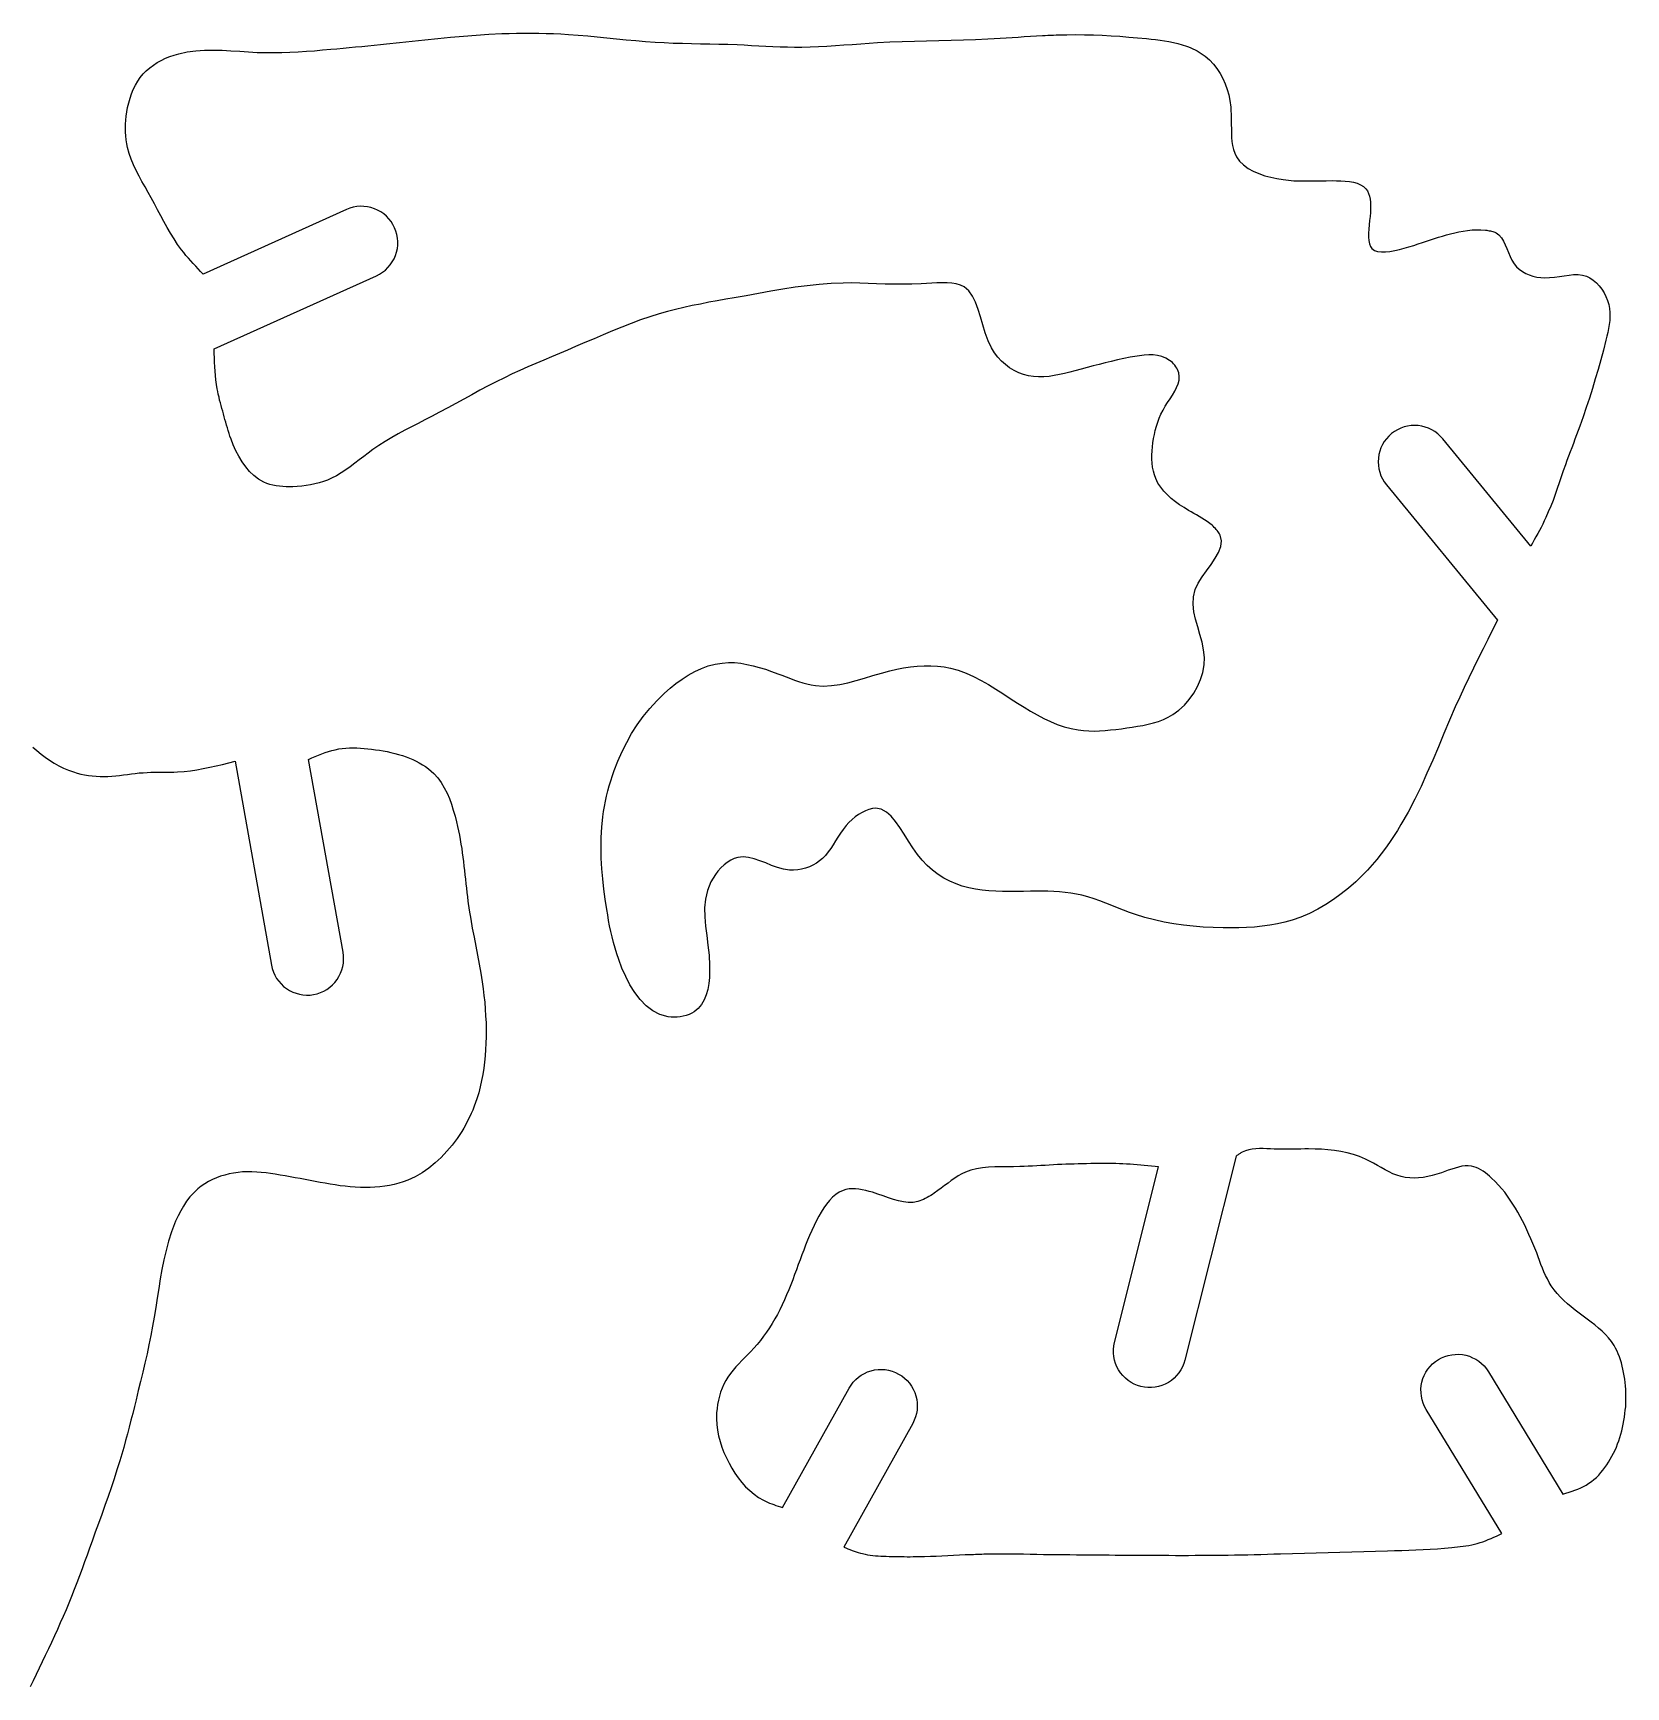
# Model space of a CAD drawing. Extents: x 0 to 940, y 0 to 559.
# Drawn here: x 122.9 to 254.5, y 87.1 to 223.7 of the extents above; entities that cross this region are included whole.
import ezdxf

# ---------------------------------------------------------------- set-up
doc = ezdxf.new("R2010")
doc.units = 0
doc.layers.add('CK_LEVEL_1', color=1, linetype='CONTINUOUS')

msp = doc.modelspace()

# ---------------------------------------------------------------- linework, layer by layer
at = {"layer": 'CK_LEVEL_1'}
for points in [[(137.88, 197.62), (151.28, 203.66, 0.414214), (152.78, 207.63, 0.414214), (148.81, 209.14), (136.97, 203.8), (136.76, 204.01), (136.55, 204.23), (136.35, 204.45), (136.14, 204.67), (135.94, 204.9), (135.75, 205.12), (135.55, 205.35), (135.36, 205.58), (135.18, 205.82), (134.86, 206.26), (134.56, 206.71), (134.27, 207.18), (134, 207.65), (133.73, 208.14), (133.47, 208.62), (133.21, 209.11), (132.95, 209.6), (132.68, 210.09), (132.42, 210.54), (132.17, 211), (131.91, 211.45), (131.67, 211.9), (131.44, 212.36), (131.22, 212.82), (131.03, 213.29), (130.86, 213.77), (130.73, 214.26), (130.67, 214.57), (130.62, 214.89), (130.58, 215.22), (130.56, 215.54), (130.56, 215.87), (130.56, 216.2), (130.58, 216.53), (130.62, 216.86), (130.66, 217.2), (130.73, 217.58), (130.82, 217.96), (130.93, 218.34), (131.05, 218.7), (131.2, 219.06), (131.37, 219.4), (131.56, 219.73), (131.77, 220.04), (132.01, 220.34), (132.27, 220.6), (132.56, 220.85), (132.86, 221.07), (133.18, 221.28), (133.51, 221.46), (133.86, 221.63), (134.22, 221.77), (134.58, 221.9), (134.95, 222), (135.66, 222.16), (136.37, 222.26), (137.09, 222.3), (137.81, 222.31), (138.54, 222.29), (139.26, 222.25), (139.99, 222.21), (140.72, 222.16), (141.44, 222.12), (142.12, 222.1), (142.79, 222.1), (143.47, 222.11), (144.14, 222.14), (144.81, 222.17), (145.49, 222.21), (146.16, 222.26), (146.83, 222.32), (147.5, 222.38), (148.01, 222.42), (148.53, 222.47), (149.04, 222.52), (149.55, 222.57), (150.07, 222.61), (150.58, 222.66), (151.1, 222.72), (151.61, 222.77), (152.12, 222.82), (153.18, 222.93), (154.23, 223.05), (155.29, 223.16), (156.34, 223.27), (157.4, 223.38), (158.46, 223.47), (159.51, 223.55), (160.57, 223.62), (161.63, 223.67), (162.24, 223.69), (162.85, 223.71), (163.46, 223.71), (164.08, 223.71), (164.69, 223.71), (165.3, 223.69), (165.91, 223.67), (166.52, 223.64), (167.13, 223.61), (167.93, 223.55), (168.73, 223.48), (169.52, 223.4), (170.31, 223.32), (171.11, 223.24), (171.9, 223.16), (172.7, 223.09), (173.49, 223.02), (174.29, 222.97), (175.04, 222.93), (175.79, 222.89), (176.55, 222.87), (177.3, 222.85), (178.05, 222.84), (178.81, 222.82), (179.56, 222.81), (180.31, 222.79), (181.07, 222.76), (181.66, 222.73), (182.25, 222.7), (182.85, 222.67), (183.44, 222.64), (184.03, 222.61), (184.63, 222.59), (185.22, 222.57), (185.81, 222.56), (186.41, 222.56), (187.1, 222.57), (187.8, 222.6), (188.49, 222.63), (189.19, 222.68), (189.89, 222.73), (190.58, 222.78), (191.28, 222.84), (191.97, 222.89), (192.67, 222.93), (193.68, 222.99), (194.7, 223.03), (195.71, 223.06), (196.72, 223.08), (197.73, 223.1), (198.75, 223.13), (199.76, 223.15), (200.77, 223.19), (201.79, 223.23), (202.29, 223.26), (202.79, 223.29), (203.29, 223.32), (203.79, 223.35), (204.29, 223.38), (204.79, 223.42), (205.29, 223.45), (205.79, 223.48), (206.29, 223.51), (206.52, 223.52), (206.74, 223.53), (206.97, 223.54), (207.19, 223.55), (207.42, 223.56), (207.64, 223.57), (207.87, 223.57), (208.09, 223.58), (208.31, 223.58), (209.04, 223.59), (209.77, 223.58), (210.5, 223.56), (211.23, 223.53), (211.96, 223.5), (212.69, 223.45), (213.42, 223.39), (214.15, 223.33), (214.89, 223.26), (215.26, 223.22), (215.63, 223.18), (216, 223.13), (216.37, 223.08), (216.74, 223.01), (217.1, 222.94), (217.47, 222.85), (217.82, 222.75), (218.18, 222.63), (218.36, 222.57), (218.54, 222.49), (218.72, 222.41), (218.9, 222.33), (219.07, 222.24), (219.24, 222.14), (219.41, 222.04), (219.57, 221.93), (219.73, 221.82), (220.08, 221.51), (220.41, 221.16), (220.7, 220.79), (220.96, 220.38), (221.19, 219.96), (221.38, 219.52), (221.54, 219.06), (221.67, 218.6), (221.77, 218.14), (221.8, 217.96), (221.82, 217.78), (221.84, 217.6), (221.85, 217.42), (221.86, 217.24), (221.87, 217.06), (221.88, 216.88), (221.88, 216.69), (221.88, 216.5), (221.88, 216.15), (221.89, 215.8), (221.89, 215.45), (221.91, 215.1), (221.94, 214.75), (221.99, 214.42), (222.06, 214.09), (222.17, 213.79), (222.31, 213.5), (222.56, 213.14), (222.89, 212.82), (223.27, 212.54), (223.7, 212.3), (224.16, 212.1), (224.65, 211.93), (225.16, 211.8), (225.66, 211.69), (226.16, 211.61), (226.62, 211.56), (227.06, 211.52), (227.5, 211.51), (227.93, 211.5), (228.37, 211.5), (228.81, 211.51), (229.26, 211.52), (229.73, 211.52), (230.21, 211.53), (230.57, 211.52), (230.93, 211.51), (231.29, 211.49), (231.64, 211.45), (231.97, 211.39), (232.28, 211.31), (232.56, 211.19), (232.81, 211.04), (233.01, 210.86), (233.14, 210.68), (233.23, 210.47), (233.31, 210.25), (233.35, 210), (233.38, 209.74), (233.39, 209.46), (233.39, 209.17), (233.37, 208.88), (233.35, 208.57), (233.31, 208.22), (233.27, 207.86), (233.24, 207.51), (233.22, 207.18), (233.22, 206.86), (233.24, 206.57), (233.29, 206.31), (233.37, 206.09), (233.5, 205.91), (233.71, 205.76), (233.97, 205.67), (234.28, 205.63), (234.62, 205.64), (234.99, 205.68), (235.38, 205.75), (235.78, 205.84), (236.17, 205.94), (236.56, 206.05), (236.95, 206.17), (237.32, 206.29), (237.67, 206.4), (238.02, 206.52), (238.35, 206.63), (238.68, 206.73), (239, 206.84), (239.33, 206.94), (239.66, 207.04), (240, 207.13), (240.34, 207.22), (240.69, 207.29), (241.04, 207.36), (241.4, 207.41), (241.77, 207.45), (242.14, 207.47), (242.51, 207.46), (242.88, 207.44), (242.98, 207.43), (243.08, 207.41), (243.19, 207.39), (243.29, 207.38), (243.38, 207.35), (243.48, 207.32), (243.57, 207.29), (243.66, 207.26), (243.75, 207.21), (243.99, 207.04), (244.19, 206.81), (244.36, 206.53), (244.51, 206.23), (244.64, 205.91), (244.77, 205.58), (244.91, 205.26), (245.06, 204.94), (245.24, 204.65), (245.44, 204.41), (245.67, 204.2), (245.93, 204.01), (246.2, 203.86), (246.5, 203.73), (246.8, 203.63), (247.12, 203.56), (247.45, 203.52), (247.78, 203.5), (248.18, 203.51), (248.59, 203.55), (248.99, 203.61), (249.39, 203.67), (249.78, 203.72), (250.16, 203.76), (250.53, 203.76), (250.88, 203.72), (251.23, 203.62), (251.51, 203.49), (251.78, 203.31), (252.04, 203.09), (252.27, 202.84), (252.49, 202.56), (252.67, 202.26), (252.83, 201.94), (252.97, 201.61), (253.06, 201.28), (253.13, 200.95), (253.16, 200.62), (253.16, 200.29), (253.14, 199.96), (253.1, 199.64), (253.05, 199.31), (252.98, 198.99), (252.9, 198.67), (252.82, 198.34), (252.62, 197.53), (252.4, 196.73), (252.18, 195.93), (251.95, 195.14), (251.71, 194.35), (251.47, 193.56), (251.21, 192.78), (250.94, 192), (250.67, 191.23), (250.54, 190.87), (250.4, 190.52), (250.27, 190.17), (250.14, 189.81), (250, 189.46), (249.87, 189.11), (249.74, 188.75), (249.61, 188.4), (249.48, 188.04), (249.31, 187.55), (249.14, 187.06), (248.97, 186.57), (248.81, 186.08), (248.63, 185.6), (248.46, 185.11), (248.27, 184.63), (248.07, 184.15), (247.87, 183.68), (247.74, 183.41), (247.61, 183.15), (247.48, 182.88), (247.34, 182.62), (247.2, 182.36), (247.05, 182.1), (246.91, 181.84), (246.77, 181.58), (246.62, 181.32), (239.35, 190.2, 0.414214), (235.12, 190.62, 0.414214), (234.7, 186.39), (243.87, 175.2), (243.47, 174.41), (243.07, 173.62), (242.68, 172.83), (242.28, 172.04), (241.89, 171.25), (241.51, 170.45), (241.13, 169.65), (240.76, 168.85), (240.39, 168.04), (239.92, 166.95), (239.45, 165.85), (238.99, 164.75), (238.52, 163.65), (238.05, 162.56), (237.56, 161.48), (237.04, 160.41), (236.49, 159.36), (235.9, 158.33), (235.6, 157.83), (235.28, 157.34), (234.96, 156.85), (234.62, 156.38), (234.26, 155.91), (233.9, 155.45), (233.52, 155), (233.13, 154.56), (232.72, 154.14), (232.16, 153.6), (231.58, 153.08), (230.97, 152.6), (230.34, 152.14), (229.7, 151.72), (229.03, 151.33), (228.34, 150.99), (227.64, 150.68), (226.92, 150.43), (226.31, 150.26), (225.69, 150.12), (225.06, 150.01), (224.43, 149.92), (223.8, 149.86), (223.15, 149.82), (222.51, 149.8), (221.87, 149.79), (221.22, 149.8), (220.39, 149.82), (219.57, 149.86), (218.75, 149.92), (217.94, 150.01), (217.13, 150.12), (216.33, 150.26), (215.53, 150.44), (214.74, 150.64), (213.97, 150.89), (213.47, 151.07), (212.98, 151.25), (212.5, 151.45), (212.01, 151.64), (211.52, 151.84), (211.04, 152.02), (210.55, 152.19), (210.05, 152.35), (209.55, 152.48), (209.09, 152.58), (208.63, 152.66), (208.16, 152.72), (207.69, 152.76), (207.22, 152.79), (206.74, 152.81), (206.26, 152.82), (205.78, 152.82), (205.3, 152.81), (204.72, 152.8), (204.15, 152.79), (203.57, 152.79), (203, 152.79), (202.43, 152.81), (201.86, 152.84), (201.3, 152.9), (200.75, 152.98), (200.2, 153.09), (199.67, 153.24), (199.15, 153.42), (198.65, 153.64), (198.15, 153.9), (197.68, 154.2), (197.22, 154.55), (196.78, 154.94), (196.36, 155.37), (195.96, 155.86), (195.58, 156.4), (195.22, 156.96), (194.87, 157.53), (194.52, 158.08), (194.16, 158.58), (193.79, 159.02), (193.4, 159.36), (192.97, 159.59), (192.51, 159.67), (192.24, 159.65), (191.96, 159.58), (191.68, 159.47), (191.39, 159.33), (191.1, 159.16), (190.83, 158.96), (190.56, 158.73), (190.31, 158.49), (190.07, 158.24), (189.83, 157.93), (189.6, 157.61), (189.4, 157.29), (189.2, 156.97), (189.01, 156.66), (188.81, 156.35), (188.6, 156.06), (188.38, 155.78), (188.13, 155.53), (187.88, 155.32), (187.62, 155.14), (187.33, 154.98), (187.04, 154.84), (186.72, 154.73), (186.4, 154.64), (186.08, 154.58), (185.74, 154.56), (185.41, 154.57), (184.91, 154.64), (184.41, 154.78), (183.92, 154.95), (183.43, 155.15), (182.95, 155.33), (182.48, 155.5), (182.02, 155.61), (181.57, 155.66), (181.12, 155.61), (180.83, 155.52), (180.54, 155.38), (180.26, 155.2), (179.99, 154.99), (179.73, 154.75), (179.49, 154.48), (179.28, 154.2), (179.08, 153.9), (178.91, 153.6), (178.62, 152.89), (178.45, 152.17), (178.38, 151.44), (178.39, 150.69), (178.46, 149.93), (178.56, 149.15), (178.66, 148.35), (178.75, 147.54), (178.8, 146.69), (178.8, 146.19), (178.78, 145.69), (178.73, 145.19), (178.64, 144.71), (178.52, 144.26), (178.34, 143.84), (178.12, 143.46), (177.85, 143.13), (177.52, 142.85), (177.32, 142.73), (177.1, 142.63), (176.86, 142.55), (176.62, 142.49), (176.37, 142.44), (176.12, 142.42), (175.86, 142.41), (175.61, 142.42), (175.37, 142.45), (174.7, 142.63), (174.1, 142.94), (173.55, 143.36), (173.06, 143.87), (172.61, 144.45), (172.22, 145.09), (171.87, 145.77), (171.56, 146.47), (171.3, 147.18), (171.14, 147.65), (170.99, 148.12), (170.86, 148.58), (170.75, 149.04), (170.64, 149.49), (170.54, 149.95), (170.46, 150.4), (170.38, 150.86), (170.3, 151.32), (170.17, 152.15), (170.06, 152.99), (169.97, 153.83), (169.89, 154.68), (169.84, 155.54), (169.83, 156.4), (169.84, 157.25), (169.89, 158.1), (169.98, 158.95), (170.04, 159.39), (170.11, 159.82), (170.19, 160.25), (170.29, 160.68), (170.39, 161.11), (170.51, 161.53), (170.64, 161.95), (170.77, 162.37), (170.92, 162.78), (171.22, 163.57), (171.57, 164.35), (171.95, 165.1), (172.36, 165.84), (172.82, 166.56), (173.32, 167.25), (173.86, 167.92), (174.44, 168.56), (175.06, 169.17), (175.53, 169.58), (176.01, 169.97), (176.52, 170.34), (177.04, 170.67), (177.58, 170.97), (178.13, 171.22), (178.69, 171.43), (179.26, 171.58), (179.84, 171.67), (180.35, 171.71), (180.86, 171.7), (181.37, 171.65), (181.88, 171.56), (182.39, 171.45), (182.9, 171.31), (183.41, 171.15), (183.92, 170.98), (184.42, 170.79), (184.77, 170.66), (185.12, 170.52), (185.47, 170.39), (185.81, 170.26), (186.15, 170.14), (186.5, 170.03), (186.84, 169.94), (187.18, 169.87), (187.53, 169.81), (188.19, 169.77), (188.86, 169.8), (189.54, 169.9), (190.22, 170.04), (190.9, 170.22), (191.59, 170.42), (192.29, 170.64), (192.99, 170.84), (193.69, 171.03), (194.25, 171.16), (194.82, 171.27), (195.39, 171.36), (195.95, 171.41), (196.51, 171.45), (197.07, 171.45), (197.62, 171.41), (198.16, 171.35), (198.69, 171.25), (199.34, 171.07), (199.98, 170.83), (200.6, 170.55), (201.22, 170.24), (201.83, 169.89), (202.43, 169.52), (203.03, 169.14), (203.63, 168.75), (204.24, 168.36), (204.77, 168.02), (205.31, 167.7), (205.85, 167.39), (206.4, 167.1), (206.95, 166.84), (207.51, 166.6), (208.08, 166.41), (208.66, 166.25), (209.24, 166.14), (209.68, 166.09), (210.12, 166.06), (210.56, 166.05), (211.01, 166.07), (211.46, 166.09), (211.91, 166.14), (212.36, 166.19), (212.81, 166.24), (213.27, 166.31), (213.71, 166.37), (214.15, 166.44), (214.59, 166.52), (215.03, 166.61), (215.45, 166.72), (215.87, 166.85), (216.28, 167.01), (216.67, 167.19), (217.05, 167.41), (217.55, 167.77), (218.01, 168.18), (218.42, 168.65), (218.79, 169.17), (219.1, 169.72), (219.35, 170.3), (219.53, 170.9), (219.64, 171.51), (219.66, 172.12), (219.6, 172.76), (219.47, 173.4), (219.29, 174.03), (219.11, 174.66), (218.93, 175.29), (218.8, 175.91), (218.73, 176.52), (218.76, 177.13), (218.91, 177.74), (219.15, 178.27), (219.47, 178.79), (219.84, 179.3), (220.21, 179.81), (220.56, 180.32), (220.84, 180.81), (221.03, 181.29), (221.08, 181.77), (220.97, 182.23), (220.92, 182.33), (220.86, 182.42), (220.8, 182.52), (220.73, 182.61), (220.65, 182.7), (220.57, 182.79), (220.48, 182.88), (220.39, 182.97), (220.3, 183.05), (220.1, 183.21), (219.89, 183.37), (219.68, 183.51), (219.46, 183.65), (219.24, 183.78), (219.02, 183.9), (218.8, 184.03), (218.58, 184.15), (218.35, 184.28), (217.99, 184.51), (217.62, 184.74), (217.27, 185), (216.93, 185.27), (216.61, 185.56), (216.32, 185.87), (216.06, 186.2), (215.83, 186.54), (215.65, 186.91), (215.53, 187.21), (215.45, 187.53), (215.39, 187.85), (215.35, 188.18), (215.33, 188.51), (215.32, 188.85), (215.34, 189.19), (215.37, 189.52), (215.41, 189.85), (215.46, 190.21), (215.53, 190.55), (215.61, 190.89), (215.7, 191.23), (215.81, 191.56), (215.94, 191.89), (216.08, 192.22), (216.25, 192.55), (216.43, 192.88), (216.63, 193.19), (216.83, 193.5), (217.02, 193.81), (217.21, 194.12), (217.37, 194.43), (217.49, 194.73), (217.57, 195.04), (217.59, 195.35), (217.55, 195.65), (217.5, 195.78), (217.45, 195.91), (217.38, 196.03), (217.3, 196.15), (217.22, 196.27), (217.12, 196.38), (217.02, 196.49), (216.91, 196.58), (216.79, 196.67), (216.48, 196.86), (216.15, 196.99), (215.8, 197.08), (215.44, 197.12), (215.07, 197.13), (214.69, 197.1), (214.3, 197.06), (213.92, 197), (213.54, 196.93), (213, 196.82), (212.48, 196.71), (211.97, 196.59), (211.47, 196.47), (210.97, 196.34), (210.47, 196.21), (209.98, 196.08), (209.48, 195.95), (208.97, 195.81), (208.55, 195.7), (208.12, 195.59), (207.69, 195.5), (207.26, 195.42), (206.83, 195.35), (206.4, 195.32), (205.97, 195.31), (205.55, 195.33), (205.13, 195.4), (204.73, 195.51), (204.33, 195.65), (203.95, 195.84), (203.58, 196.07), (203.23, 196.33), (202.91, 196.62), (202.6, 196.95), (202.33, 197.31), (202.09, 197.7), (201.8, 198.3), (201.56, 198.95), (201.36, 199.6), (201.18, 200.26), (200.99, 200.88), (200.77, 201.47), (200.52, 201.99), (200.21, 202.42), (199.81, 202.74), (199.51, 202.89), (199.17, 202.99), (198.8, 203.06), (198.41, 203.09), (198, 203.09), (197.57, 203.08), (197.14, 203.06), (196.7, 203.03), (196.27, 203), (195.49, 202.97), (194.74, 202.96), (194.01, 202.96), (193.29, 202.98), (192.59, 203.01), (191.89, 203.03), (191.2, 203.06), (190.51, 203.07), (189.82, 203.06), (188.84, 203.02), (187.85, 202.95), (186.86, 202.84), (185.86, 202.71), (184.85, 202.55), (183.85, 202.39), (182.84, 202.21), (181.83, 202.02), (180.83, 201.84), (180.13, 201.72), (179.43, 201.59), (178.74, 201.47), (178.04, 201.33), (177.36, 201.2), (176.67, 201.05), (175.99, 200.89), (175.31, 200.72), (174.64, 200.53), (173.85, 200.28), (173.08, 200.02), (172.31, 199.73), (171.54, 199.43), (170.78, 199.11), (170.01, 198.79), (169.25, 198.46), (168.49, 198.14), (167.73, 197.81), (167.07, 197.53), (166.41, 197.25), (165.75, 196.98), (165.1, 196.7), (164.44, 196.42), (163.79, 196.14), (163.13, 195.85), (162.49, 195.55), (161.85, 195.24), (161.17, 194.91), (160.5, 194.56), (159.83, 194.2), (159.16, 193.84), (158.5, 193.48), (157.83, 193.11), (157.17, 192.75), (156.5, 192.39), (155.83, 192.03), (155.28, 191.75), (154.73, 191.47), (154.18, 191.18), (153.63, 190.9), (153.08, 190.6), (152.54, 190.3), (152.01, 189.98), (151.49, 189.65), (150.97, 189.3), (150.6, 189.02), (150.23, 188.74), (149.86, 188.45), (149.5, 188.17), (149.12, 187.89), (148.75, 187.63), (148.37, 187.37), (147.97, 187.14), (147.57, 186.93), (147.24, 186.79), (146.9, 186.67), (146.55, 186.56), (146.2, 186.47), (145.84, 186.39), (145.48, 186.33), (145.11, 186.28), (144.74, 186.25), (144.37, 186.24), (144.09, 186.23), (143.81, 186.24), (143.54, 186.25), (143.26, 186.28), (142.99, 186.31), (142.73, 186.36), (142.47, 186.43), (142.22, 186.51), (141.98, 186.62), (141.55, 186.85), (141.16, 187.15), (140.8, 187.49), (140.48, 187.88), (140.18, 188.3), (139.91, 188.75), (139.67, 189.21), (139.45, 189.69), (139.27, 190.17), (139.18, 190.4), (139.11, 190.64), (139.03, 190.87), (138.97, 191.1), (138.9, 191.33), (138.84, 191.56), (138.77, 191.79), (138.71, 192.02), (138.65, 192.25), (138.58, 192.48), (138.52, 192.71), (138.46, 192.94), (138.4, 193.17), (138.33, 193.4), (138.28, 193.63), (138.22, 193.87), (138.17, 194.1), (138.13, 194.33), (138.07, 194.69), (138.02, 195.06), (137.98, 195.42), (137.95, 195.79), (137.93, 196.15), (137.91, 196.52), (137.9, 196.89), (137.89, 197.25), (137.88, 197.62)], [(184.82, 101.91), (190.33, 111.77, -0.414214), (194.41, 112.93, -0.414214), (195.57, 108.84), (189.88, 98.63), (190.05, 98.57), (190.22, 98.5), (190.39, 98.43), (190.56, 98.36), (190.73, 98.3), (190.9, 98.24), (191.07, 98.18), (191.25, 98.13), (191.43, 98.09), (191.64, 98.04), (191.85, 98), (192.06, 97.97), (192.28, 97.94), (192.49, 97.92), (192.71, 97.9), (192.93, 97.89), (193.15, 97.88), (193.37, 97.87), (193.62, 97.86), (193.86, 97.85), (194.11, 97.85), (194.36, 97.84), (194.61, 97.84), (194.86, 97.84), (195.11, 97.83), (195.35, 97.83), (195.6, 97.84), (196.08, 97.84), (196.56, 97.86), (197.04, 97.87), (197.51, 97.89), (197.99, 97.92), (198.47, 97.94), (198.95, 97.96), (199.43, 97.99), (199.9, 98.01), (200.08, 98.02), (200.25, 98.02), (200.42, 98.03), (200.59, 98.03), (200.76, 98.04), (200.93, 98.05), (201.1, 98.05), (201.27, 98.05), (201.44, 98.06), (201.99, 98.07), (202.54, 98.07), (203.09, 98.07), (203.64, 98.07), (204.18, 98.06), (204.73, 98.06), (205.28, 98.05), (205.83, 98.04), (206.37, 98.03), (206.92, 98.03), (207.47, 98.02), (208.01, 98.01), (208.56, 98.01), (209.1, 98), (209.65, 98), (210.2, 97.99), (210.74, 97.99), (211.29, 97.98), (211.79, 97.98), (212.29, 97.97), (212.79, 97.97), (213.29, 97.97), (213.79, 97.96), (214.29, 97.96), (214.79, 97.96), (215.29, 97.95), (215.79, 97.95), (215.83, 97.95), (215.87, 97.95), (215.92, 97.95), (215.96, 97.95), (216.01, 97.95), (216.05, 97.95), (216.1, 97.95), (216.14, 97.95), (216.19, 97.95), (216.73, 97.95), (217.27, 97.94), (217.81, 97.94), (218.36, 97.94), (218.9, 97.95), (219.44, 97.95), (219.99, 97.95), (220.53, 97.96), (221.07, 97.96), (221.62, 97.97), (222.16, 97.98), (222.7, 97.99), (223.24, 98), (223.78, 98.02), (224.33, 98.03), (224.87, 98.04), (225.41, 98.06), (225.95, 98.07), (226.94, 98.1), (227.92, 98.13), (228.9, 98.15), (229.88, 98.18), (230.86, 98.21), (231.84, 98.24), (232.82, 98.27), (233.81, 98.3), (234.79, 98.33), (235.37, 98.34), (235.96, 98.36), (236.55, 98.38), (237.14, 98.41), (237.73, 98.43), (238.32, 98.47), (238.91, 98.5), (239.5, 98.54), (240.09, 98.59), (240.33, 98.62), (240.57, 98.64), (240.8, 98.67), (241.04, 98.7), (241.27, 98.73), (241.51, 98.77), (241.74, 98.82), (241.97, 98.87), (242.2, 98.93), (242.43, 99), (242.66, 99.07), (242.89, 99.16), (243.11, 99.25), (243.34, 99.34), (243.56, 99.44), (243.78, 99.54), (244.01, 99.65), (244.23, 99.75), (237.99, 109.99, -0.414214), (238.99, 114.12, -0.414214), (243.12, 113.12), (249.28, 103), (249.53, 103.08), (249.78, 103.16), (250.03, 103.25), (250.27, 103.33), (250.51, 103.43), (250.75, 103.53), (250.98, 103.64), (251.21, 103.76), (251.43, 103.9), (251.64, 104.05), (251.84, 104.22), (252.04, 104.39), (252.23, 104.58), (252.41, 104.78), (252.58, 104.99), (252.74, 105.2), (252.9, 105.42), (253.04, 105.65), (253.19, 105.89), (253.33, 106.14), (253.46, 106.39), (253.58, 106.64), (253.69, 106.9), (253.79, 107.16), (253.89, 107.42), (253.98, 107.69), (254.06, 107.95), (254.13, 108.23), (254.2, 108.52), (254.26, 108.8), (254.32, 109.08), (254.36, 109.37), (254.4, 109.66), (254.43, 109.95), (254.46, 110.23), (254.47, 110.52), (254.48, 110.81), (254.48, 111.09), (254.47, 111.37), (254.46, 111.65), (254.44, 111.94), (254.41, 112.22), (254.38, 112.5), (254.33, 112.78), (254.28, 113.06), (254.23, 113.32), (254.17, 113.58), (254.11, 113.84), (254.03, 114.1), (253.95, 114.35), (253.85, 114.59), (253.75, 114.83), (253.63, 115.06), (253.51, 115.29), (253.29, 115.61), (253.05, 115.91), (252.79, 116.19), (252.51, 116.46), (252.22, 116.72), (251.91, 116.98), (251.6, 117.22), (251.28, 117.47), (250.96, 117.71), (250.62, 117.96), (250.29, 118.21), (249.97, 118.47), (249.66, 118.74), (249.35, 119.01), (249.07, 119.29), (248.79, 119.59), (248.54, 119.89), (248.31, 120.22), (248.14, 120.49), (247.99, 120.78), (247.84, 121.07), (247.71, 121.37), (247.58, 121.68), (247.46, 121.99), (247.34, 122.3), (247.23, 122.61), (247.11, 122.93), (246.96, 123.32), (246.8, 123.7), (246.64, 124.09), (246.47, 124.47), (246.3, 124.84), (246.12, 125.22), (245.93, 125.58), (245.74, 125.95), (245.54, 126.31), (245.35, 126.64), (245.14, 126.97), (244.93, 127.3), (244.7, 127.62), (244.47, 127.94), (244.22, 128.24), (243.96, 128.54), (243.68, 128.84), (243.38, 129.12), (243.22, 129.27), (243.04, 129.42), (242.87, 129.56), (242.68, 129.68), (242.5, 129.8), (242.31, 129.91), (242.12, 129.99), (241.92, 130.06), (241.72, 130.11), (241.46, 130.14), (241.19, 130.13), (240.92, 130.09), (240.65, 130.03), (240.37, 129.95), (240.09, 129.86), (239.81, 129.76), (239.52, 129.65), (239.24, 129.55), (238.86, 129.43), (238.48, 129.32), (238.11, 129.24), (237.73, 129.17), (237.36, 129.13), (236.98, 129.11), (236.62, 129.13), (236.26, 129.17), (235.91, 129.24), (235.57, 129.35), (235.24, 129.48), (234.92, 129.63), (234.59, 129.8), (234.27, 129.98), (233.95, 130.16), (233.63, 130.34), (233.31, 130.52), (232.97, 130.68), (232.48, 130.89), (231.97, 131.07), (231.46, 131.21), (230.93, 131.32), (230.4, 131.4), (229.87, 131.46), (229.33, 131.5), (228.8, 131.52), (228.27, 131.53), (227.95, 131.53), (227.64, 131.52), (227.33, 131.52), (227.02, 131.51), (226.71, 131.51), (226.39, 131.5), (226.08, 131.5), (225.76, 131.51), (225.44, 131.51), (225.13, 131.53), (224.83, 131.54), (224.52, 131.55), (224.22, 131.55), (223.92, 131.54), (223.62, 131.51), (223.34, 131.45), (223.06, 131.37), (222.79, 131.25), (222.74, 131.22), (222.68, 131.19), (222.63, 131.16), (222.57, 131.13), (222.52, 131.09), (222.46, 131.05), (222.41, 131.02), (222.35, 130.98), (222.3, 130.94), (218.06, 114.08, -0.414214), (214.42, 111.9, -0.414214), (212.24, 115.54), (215.88, 130.04), (215.59, 130.08), (215.29, 130.11), (215, 130.14), (214.7, 130.17), (214.41, 130.19), (214.11, 130.22), (213.82, 130.24), (213.52, 130.26), (213.23, 130.28), (212.94, 130.29), (212.65, 130.3), (212.36, 130.31), (212.07, 130.31), (211.79, 130.32), (211.5, 130.32), (211.21, 130.32), (210.92, 130.31), (210.63, 130.31), (210.29, 130.31), (209.94, 130.3), (209.6, 130.3), (209.25, 130.29), (208.91, 130.28), (208.57, 130.27), (208.22, 130.26), (207.88, 130.25), (207.54, 130.23), (207.2, 130.21), (206.85, 130.19), (206.51, 130.17), (206.16, 130.15), (205.82, 130.13), (205.47, 130.11), (205.12, 130.09), (204.77, 130.08), (204.42, 130.07), (203.9, 130.06), (203.38, 130.06), (202.87, 130.06), (202.35, 130.05), (201.84, 130.02), (201.34, 129.97), (200.85, 129.89), (200.38, 129.77), (199.92, 129.6), (199.62, 129.46), (199.33, 129.29), (199.05, 129.11), (198.76, 128.92), (198.49, 128.71), (198.21, 128.5), (197.93, 128.29), (197.64, 128.08), (197.35, 127.87), (197.21, 127.77), (197.06, 127.68), (196.91, 127.59), (196.76, 127.5), (196.61, 127.42), (196.46, 127.35), (196.31, 127.28), (196.15, 127.23), (196, 127.18), (195.6, 127.11), (195.2, 127.11), (194.8, 127.15), (194.39, 127.24), (193.98, 127.36), (193.56, 127.49), (193.13, 127.64), (192.7, 127.79), (192.26, 127.94), (191.98, 128.02), (191.69, 128.09), (191.41, 128.15), (191.13, 128.2), (190.85, 128.22), (190.58, 128.23), (190.32, 128.22), (190.06, 128.17), (189.82, 128.1), (189.5, 127.96), (189.21, 127.77), (188.94, 127.54), (188.69, 127.27), (188.45, 126.97), (188.23, 126.65), (188.02, 126.31), (187.82, 125.96), (187.64, 125.61), (187.43, 125.2), (187.24, 124.79), (187.06, 124.38), (186.89, 123.98), (186.73, 123.57), (186.57, 123.17), (186.42, 122.77), (186.27, 122.37), (186.12, 121.97), (185.97, 121.55), (185.81, 121.14), (185.66, 120.72), (185.5, 120.3), (185.33, 119.88), (185.16, 119.47), (184.98, 119.05), (184.79, 118.64), (184.6, 118.24), (184.4, 117.86), (184.19, 117.48), (183.97, 117.11), (183.74, 116.75), (183.51, 116.4), (183.26, 116.05), (183, 115.71), (182.72, 115.38), (182.44, 115.06), (182.2, 114.8), (181.95, 114.55), (181.7, 114.29), (181.45, 114.04), (181.2, 113.78), (180.96, 113.52), (180.73, 113.25), (180.51, 112.97), (180.31, 112.68), (180.13, 112.39), (179.98, 112.08), (179.83, 111.76), (179.71, 111.44), (179.61, 111.1), (179.52, 110.76), (179.45, 110.42), (179.41, 110.07), (179.38, 109.72), (179.37, 109.24), (179.4, 108.77), (179.45, 108.29), (179.54, 107.83), (179.66, 107.36), (179.81, 106.9), (179.98, 106.45), (180.18, 106), (180.4, 105.56), (180.64, 105.14), (180.89, 104.74), (181.17, 104.35), (181.46, 103.97), (181.77, 103.62), (182.11, 103.3), (182.47, 103), (182.84, 102.73), (183.24, 102.5), (183.41, 102.42), (183.58, 102.34), (183.75, 102.27), (183.93, 102.2), (184.1, 102.14), (184.28, 102.08), (184.46, 102.02), (184.64, 101.96), (184.82, 101.91)]]:
    msp.add_lwpolyline(points, format="xyb", close=True, dxfattribs=at)
msp.add_lwpolyline([(122.89, 164.71), (123.23, 164.43), (123.58, 164.15), (123.93, 163.89), (124.29, 163.64), (124.67, 163.4), (125.05, 163.19), (125.44, 162.99), (125.84, 162.82), (126.25, 162.67), (126.55, 162.57), (126.86, 162.5), (127.18, 162.43), (127.5, 162.38), (127.81, 162.34), (128.14, 162.31), (128.46, 162.3), (128.78, 162.3), (129.1, 162.3), (129.43, 162.32), (129.75, 162.35), (130.07, 162.39), (130.4, 162.43), (130.72, 162.47), (131.04, 162.51), (131.36, 162.55), (131.69, 162.59), (132.01, 162.61), (132.33, 162.63), (132.64, 162.64), (132.96, 162.65), (133.28, 162.65), (133.59, 162.65), (133.91, 162.65), (134.23, 162.65), (134.55, 162.66), (134.86, 162.67), (135.39, 162.71), (135.92, 162.77), (136.45, 162.85), (136.98, 162.95), (137.51, 163.06), (138.03, 163.17), (138.56, 163.3), (139.08, 163.43), (139.6, 163.57), (142.61, 146.71, 0.414214), (146.09, 144.28, 0.414214), (148.52, 147.77), (145.68, 163.71), (145.95, 163.83), (146.22, 163.95), (146.49, 164.06), (146.76, 164.17), (147.04, 164.27), (147.32, 164.36), (147.59, 164.44), (147.88, 164.51), (148.16, 164.57), (148.45, 164.61), (148.75, 164.64), (149.05, 164.66), (149.36, 164.66), (149.66, 164.66), (149.96, 164.64), (150.27, 164.62), (150.57, 164.59), (150.87, 164.55), (151.2, 164.51), (151.52, 164.46), (151.84, 164.41), (152.16, 164.35), (152.48, 164.28), (152.79, 164.2), (153.1, 164.12), (153.42, 164.02), (153.73, 163.91), (154.01, 163.81), (154.28, 163.69), (154.56, 163.56), (154.82, 163.42), (155.08, 163.27), (155.33, 163.11), (155.57, 162.93), (155.8, 162.74), (156.01, 162.54), (156.34, 162.18), (156.63, 161.79), (156.88, 161.37), (157.11, 160.93), (157.31, 160.47), (157.48, 160), (157.63, 159.51), (157.77, 159.03), (157.89, 158.54), (157.98, 158.17), (158.05, 157.8), (158.13, 157.44), (158.2, 157.08), (158.26, 156.71), (158.32, 156.35), (158.37, 155.99), (158.42, 155.62), (158.47, 155.26), (158.51, 154.9), (158.55, 154.54), (158.59, 154.17), (158.63, 153.81), (158.67, 153.44), (158.71, 153.08), (158.75, 152.71), (158.79, 152.35), (158.84, 151.99), (158.95, 151.24), (159.07, 150.5), (159.2, 149.76), (159.35, 149.02), (159.49, 148.28), (159.63, 147.54), (159.77, 146.8), (159.9, 146.06), (160.02, 145.32), (160.1, 144.76), (160.16, 144.2), (160.22, 143.64), (160.27, 143.08), (160.3, 142.51), (160.33, 141.95), (160.34, 141.38), (160.34, 140.82), (160.32, 140.25), (160.3, 139.73), (160.26, 139.22), (160.21, 138.7), (160.14, 138.19), (160.06, 137.67), (159.97, 137.17), (159.86, 136.66), (159.73, 136.17), (159.58, 135.67), (159.47, 135.36), (159.36, 135.05), (159.23, 134.74), (159.1, 134.44), (158.96, 134.14), (158.81, 133.84), (158.66, 133.54), (158.49, 133.25), (158.32, 132.96), (157.95, 132.4), (157.54, 131.85), (157.1, 131.33), (156.63, 130.83), (156.13, 130.37), (155.61, 129.94), (155.05, 129.56), (154.47, 129.23), (153.87, 128.95), (153.5, 128.81), (153.12, 128.69), (152.74, 128.59), (152.35, 128.51), (151.96, 128.44), (151.56, 128.39), (151.16, 128.36), (150.77, 128.34), (150.37, 128.33), (149.95, 128.34), (149.53, 128.36), (149.11, 128.39), (148.7, 128.44), (148.28, 128.49), (147.87, 128.55), (147.46, 128.62), (147.05, 128.69), (146.64, 128.76), (146.22, 128.84), (145.81, 128.92), (145.4, 129), (144.99, 129.08), (144.58, 129.15), (144.16, 129.23), (143.75, 129.3), (143.34, 129.37), (142.92, 129.44), (142.54, 129.49), (142.16, 129.54), (141.77, 129.58), (141.39, 129.61), (141, 129.63), (140.62, 129.63), (140.23, 129.62), (139.85, 129.58), (139.47, 129.53), (139.11, 129.46), (138.76, 129.37), (138.41, 129.27), (138.07, 129.14), (137.74, 128.99), (137.42, 128.83), (137.11, 128.64), (136.81, 128.44), (136.53, 128.22), (136.19, 127.9), (135.88, 127.56), (135.6, 127.2), (135.34, 126.81), (135.11, 126.41), (134.89, 125.99), (134.69, 125.55), (134.52, 125.11), (134.35, 124.67), (134.11, 123.9), (133.9, 123.13), (133.72, 122.35), (133.56, 121.57), (133.42, 120.78), (133.3, 120), (133.18, 119.21), (133.06, 118.43), (132.93, 117.64), (132.79, 116.88), (132.65, 116.12), (132.49, 115.35), (132.33, 114.59), (132.16, 113.83), (131.98, 113.07), (131.8, 112.32), (131.61, 111.56), (131.43, 110.8), (131.29, 110.24), (131.15, 109.68), (131, 109.11), (130.86, 108.55), (130.71, 107.99), (130.56, 107.43), (130.41, 106.87), (130.25, 106.32), (130.08, 105.76), (129.85, 105.02), (129.61, 104.28), (129.37, 103.54), (129.11, 102.8), (128.85, 102.06), (128.59, 101.32), (128.33, 100.59), (128.06, 99.86), (127.8, 99.12), (127.59, 98.55), (127.38, 97.97), (127.17, 97.4), (126.97, 96.83), (126.75, 96.26), (126.54, 95.69), (126.32, 95.12), (126.1, 94.55), (125.87, 93.99), (125.64, 93.44), (125.41, 92.9), (125.17, 92.36), (124.93, 91.82), (124.68, 91.29), (124.43, 90.75), (124.18, 90.22), (123.93, 89.68), (123.68, 89.15), (123.43, 88.63), (123.18, 88.11), (122.93, 87.59), (122.67, 87.08)], format="xyb", dxfattribs=at)

doc.saveas('drawing.dxf')
